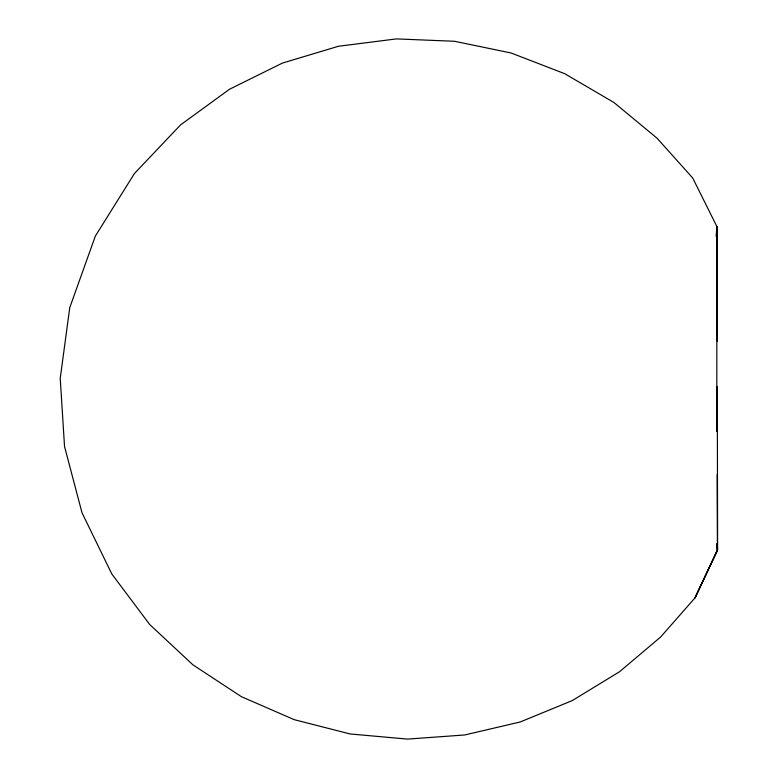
<?xml version="1.0" encoding="UTF-8"?>
<svg xmlns="http://www.w3.org/2000/svg" width="778" height="778" viewBox="0 0 778 778"><rect width="100%" height="100%" fill="white"/><g stroke="black" fill="none" stroke-linecap="round" stroke-linejoin="round"><path stroke-width="1.17" d="M717.326 341.202L716.908 226.593L692.731 178.036L657.06 138.202L613.852 102.433L564.731 73.696L511.127 53.001L454.546 41.273L396.362 38.9L338.381 46.281L282.424 63.086L229.549 89.227L180.564 124.898L134.448 173.504L95.334 236.113L69.757 307.641L60.227 378.361L64.535 446.514L81.991 512.721L111.838 574.018L149.697 624.51L192.983 664.879L241.423 696.689L294.288 719.689L350.11 733.955L407.458 739.1L464.709 734.967L520.229 721.974L572.17 700.638L619.463 671.784L660.532 637.114L694.978 597.932L717.608 549.657L717.297 386.724M716.139 236.356L716.908 226.593L716.801 431.566M716.946 545.689L717.423 550.484L694.978 597.932L717.608 549.657L716.976 543.628L717.423 550.484L717.151 474.561"/></g></svg>
